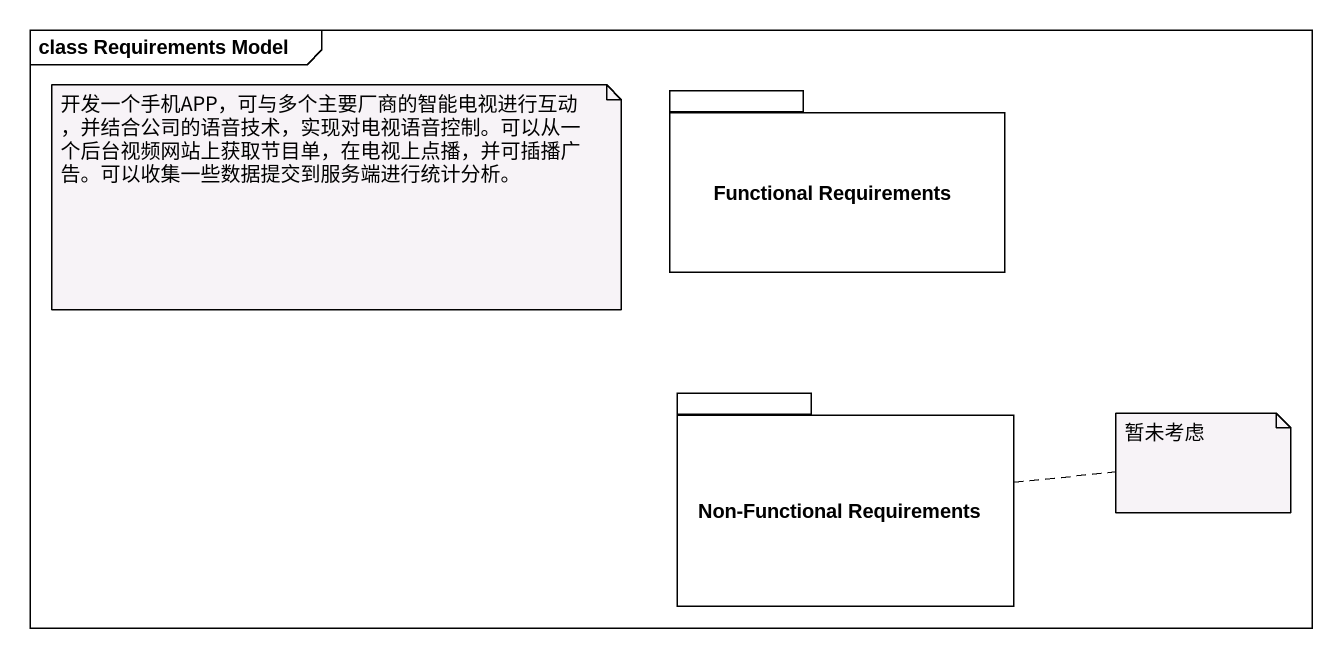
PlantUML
@startuml
mainframe class Requirements Model
package "Functional Requirements" as Functional_Requirements {
}
package "Non-Functional Requirements" as Non_Functional_Requirements {
}
note as N1
  开发一个手机APP，可与多个主要厂商的智能电视进行互动，并结合公司的语音技术，实现对电视语音控制。可以从一个后台视频网站上获取节目单，在电视上点播，并可插播广告。可以收集一些数据提交到服务端进行统计分析。
end note
note right of Non_Functional_Requirements : 暂未考虑
@enduml
